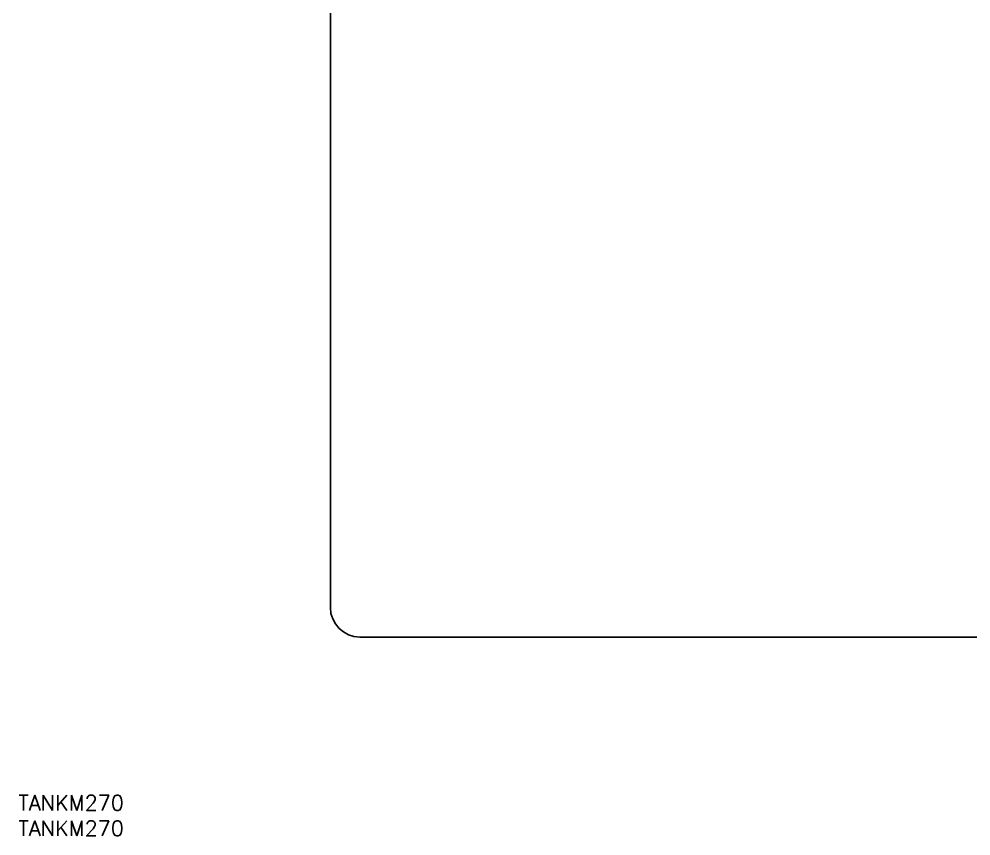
# Model space of a CAD drawing. Extents: x -197 to 653, y -570 to 174.
# Drawn here: x -196.9 to -10.1, y -569.8 to -409.6 of the extents above; entities that cross this region are included whole.
import ezdxf

# ---------------------------------------------------------------- set-up
doc = ezdxf.new("R2010")
doc.units = 0
doc.layers.get('0').update_dxf_attribs({"linetype": 'CONTINUOUS'})
doc.styles.get("Standard").update_dxf_attribs({"font": 'txt.shx', "height": 3, "bigfont": 'bigfont.shx'})

msp = doc.modelspace()

# ---------------------------------------------------------------- linework, layer by layer
at = {"color": 7, "linetype": 'CONTINUOUS'}
for p, q in [((-135.8, -525), (-135.8, -341.25)), ((130, -530.8), (-130, -530.8))]:
    msp.add_line(p, q, dxfattribs=at)
msp.add_arc((-130, -525), 5.8, 180, 270, dxfattribs=at)

# ---------------------------------------------------------------- texts
for p in [(-197, -564.82), (-197, -569.82)]:
    msp.add_text('TANKM270', height=3, dxfattribs=at).set_placement(p)

doc.saveas('drawing.dxf')
